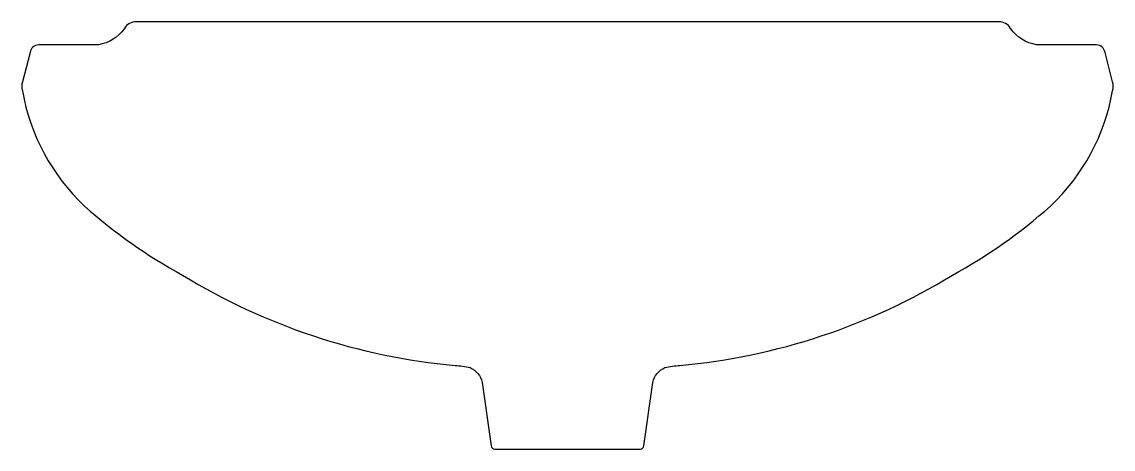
# Model space of a CAD drawing. Header units: millimetres. Extents: x -2913.25 to -2912.776, y 2972.795 to 2972.981.
import ezdxf

# ---------------------------------------------------------------- set-up
doc = ezdxf.new("R2010")
doc.units = ezdxf.units.MM
doc.header["$LTSCALE"] = 10
doc.layers.add('banheiro_louças', color=2, linetype='Continuous')

msp = doc.modelspace()

# ---------------------------------------------------------------- linework, layer by layer
at = {"layer": 'banheiro_louças'}
msp.add_lwpolyline([(-2913.20546, 2972.97783, -0.205892), (-2913.21673, 2972.97081, -0.05496), (-2913.21764, 2972.97074), (-2913.24263, 2972.97074, 0.372669), (-2913.24642, 2972.96745), (-2913.24972, 2972.95474, 0.125025), (-2913.24972, 2972.95074, 0.161005), (-2913.22272, 2972.90074, 0.056004), (-2913.18022, 2972.87074, 0.114514), (-2913.06199, 2972.83156, -0.062486), (-2913.0555, 2972.83066, -0.241087), (-2913.05022, 2972.82424), (-2913.04634, 2972.79665, 0.38085), (-2913.04471, 2972.79524), (-2913.01322, 2972.79524), (-2912.98173, 2972.79524, 0.38085), (-2912.98009, 2972.79665), (-2912.97622, 2972.82424, -0.241087), (-2912.97093, 2972.83066, -0.062486), (-2912.96445, 2972.83156, 0.114514), (-2912.84622, 2972.87074, 0.056004), (-2912.80372, 2972.90074, 0.161005), (-2912.77672, 2972.95074, 0.125025), (-2912.77672, 2972.95474), (-2912.78001, 2972.96745, 0.372669), (-2912.7838, 2972.97074), (-2912.8088, 2972.97074, -0.05496), (-2912.80971, 2972.97081, -0.205892), (-2912.82097, 2972.97783, 0.289175), (-2912.82622, 2972.98074), (-2913.20022, 2972.98074, 0.289175)], format="xyb", close=True, dxfattribs=at)

doc.saveas('drawing.dxf')
